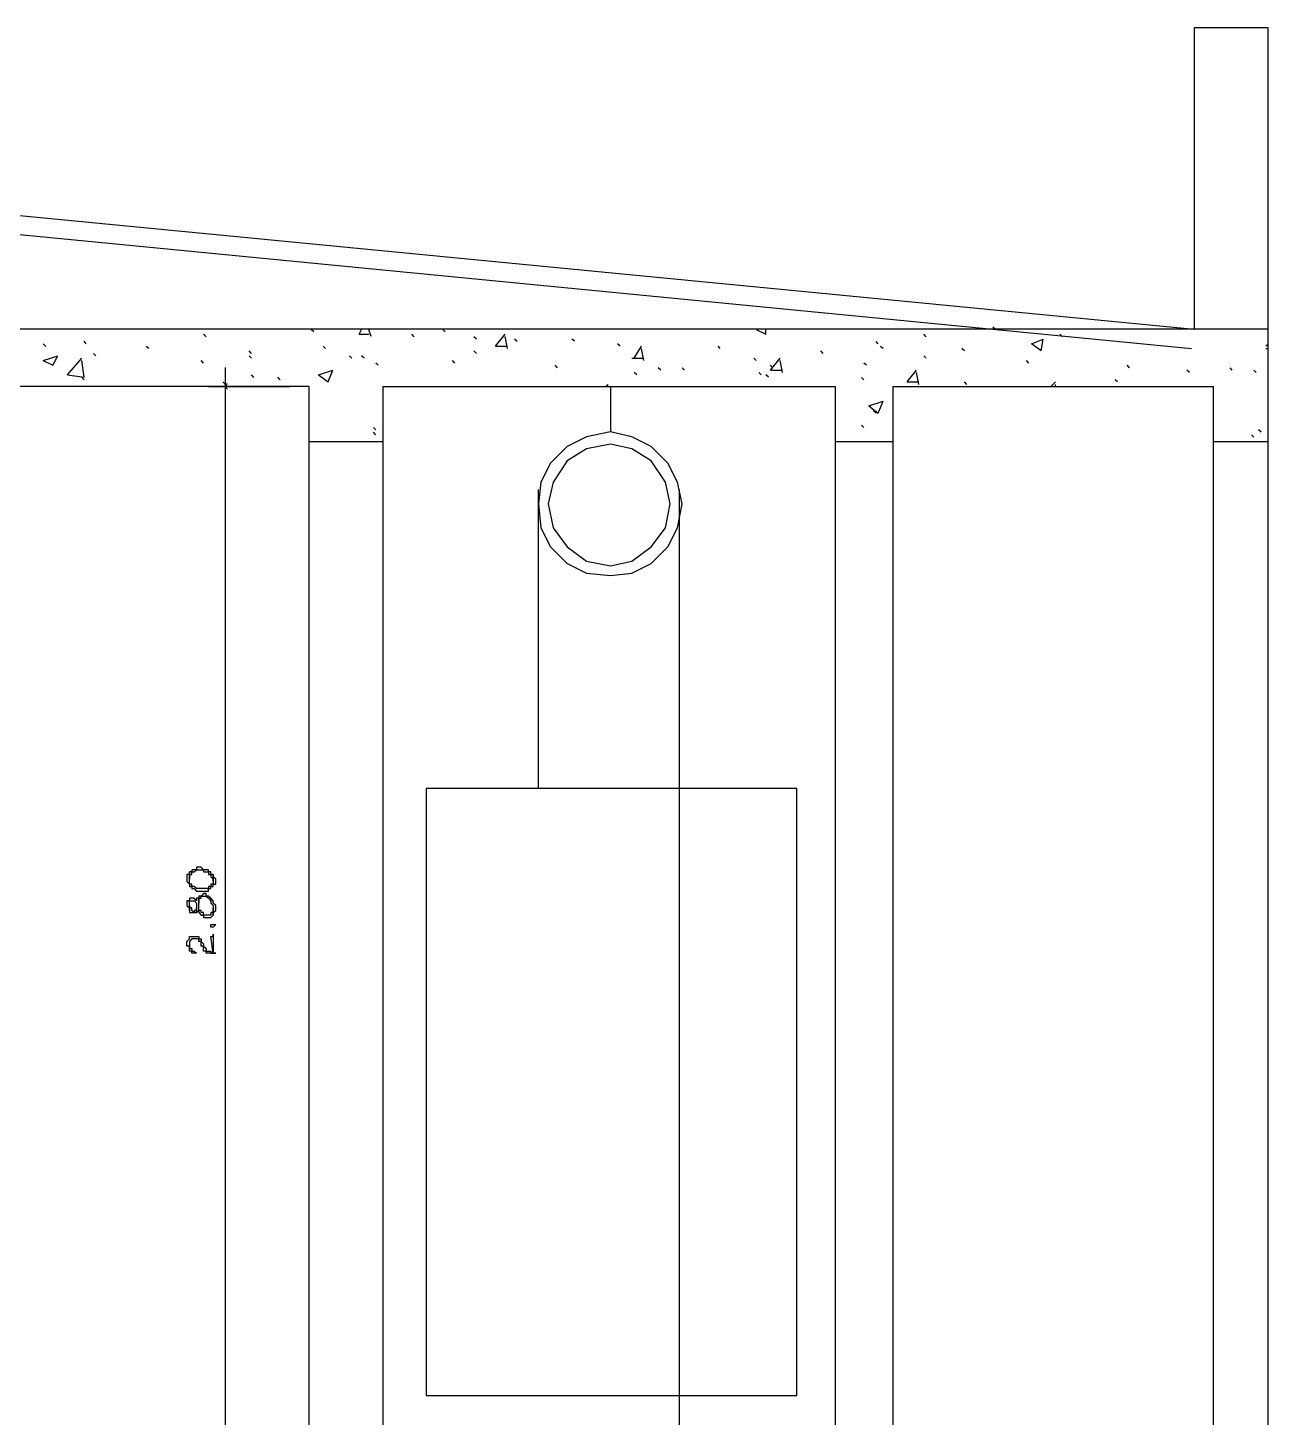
# Model space of a CAD drawing. Header units: millimetres. Extents: x -518.8 to -461.2, y 3.5 to 44.2.
# Drawn here: x -465.681 to -462.38, y 40.469 to 44.168 of the extents above; entities that cross this region are included whole.
import ezdxf

# ---------------------------------------------------------------- set-up
doc = ezdxf.new("R2010")
doc.units = ezdxf.units.MM
doc.header["$MEASUREMENT"] = 0
for name, color, linetype in [('10', 10, 'Continuous'), ('16', 16, 'Continuous'), ('5', 5, 'Continuous'), ('6', 6, 'Continuous'), ('MYSOLIDS', 7, 'Continuous')]:
    doc.layers.add(name, color=color, linetype=linetype)

msp = doc.modelspace()

# ---------------------------------------------------------------- linework, layer by layer
at = {"layer": '10'}
for points in [[(-462.5775, 43.3646), (-470.8534, 44.1661), (-470.8534, 44.1661), (-479.1233, 43.3646)], [(-470.8278, 44.1157), (-462.5842, 43.3135)], [(-464.7361, 43.2127), (-463.5324, 43.2127)], [(-463.5324, 43.2127), (-463.5324, 38.0939)], [(-463.3797, 43.2127), (-463.3797, 37.9473)], [(-463.3797, 43.2127), (-462.5271, 43.2127), (-462.5271, 37.5022)]]:
    msp.add_lwpolyline(points, dxfattribs=at)
at = {"layer": '16'}
for points in [[(-465.1557, 43.2631), (-465.1557, 40.3541)], [(-464.9842, 43.212), (-465.2008, 43.212)], [(-465.1557, 43.2188), (-465.1624, 43.2248)], [(-465.1496, 43.212), (-465.1557, 43.2188)], [(-465.1496, 43.2188), (-465.1496, 43.2188), (-465.1496, 43.2188), (-465.1557, 43.2188)], [(-465.1496, 43.206), (-465.1557, 43.212), (-465.1557, 43.212), (-465.1557, 43.212), (-465.1557, 43.206)]]:
    msp.add_lwpolyline(points, dxfattribs=at)
at = {"layer": '5'}
for points in [[(-462.3805, 37.3496), (-462.3805, 44.1676), (-462.5775, 44.1676), (-462.5775, 43.3654)], [(-462.3805, 43.3654), (-479.3203, 43.3654)], [(-464.9331, 43.2127), (-469.4466, 43.2127)], [(-464.9331, 43.2127), (-464.9331, 40.4052)], [(-464.7361, 43.2127), (-464.7361, 38.0939)], [(-464.9331, 43.0661), (-464.7361, 43.0661)], [(-463.5324, 43.0661), (-463.3797, 43.0661)], [(-462.5271, 43.0661), (-462.3805, 43.0661)]]:
    msp.add_lwpolyline(points, dxfattribs=at)
at = {"layer": '6'}
for points in [[(-465.2068, 43.3451), (-465.2136, 43.3518)], [(-464.9203, 43.3578), (-464.9271, 43.3646)], [(-464.7993, 43.3518), (-464.7933, 43.3646)], [(-464.7993, 43.3518), (-464.7737, 43.3518)], [(-464.7677, 43.3458), (-464.7737, 43.3646)], [(-464.6534, 43.3451), (-464.6594, 43.3518)], [(-464.5707, 43.3578), (-464.5767, 43.3646)], [(-464.4369, 43.3203), (-464.4113, 43.3518)], [(-463.7429, 43.3646), (-463.7173, 43.3518)], [(-463.7173, 43.3518), (-463.7173, 43.3646)], [(-463.291, 43.3451), (-463.297, 43.3518)], [(-463.106, 43.3646), (-463.1128, 43.3706)], [(-462.9278, 43.3451), (-462.9346, 43.3518)], [(-465.6331, 43.3195), (-465.6399, 43.3263)], [(-465.5256, 43.3263), (-465.5316, 43.333)], [(-465.3594, 43.3135), (-465.3662, 43.3195)], [(-464.8887, 43.3135), (-464.8948, 43.3203)], [(-464.4872, 43.3391), (-464.494, 43.3451)], [(-464.4369, 43.3203), (-464.4045, 43.3203)], [(-464.4045, 43.3135), (-464.4113, 43.3458)], [(-464.379, 43.3323), (-464.3857, 43.3391)], [(-464.2263, 43.333), (-464.2331, 43.3391)], [(-464.1053, 43.3203), (-464.1121, 43.3263)], [(-464.0677, 43.2879), (-464.0481, 43.3203)], [(-463.8384, 43.3135), (-463.8444, 43.3203)], [(-463.4181, 43.3263), (-463.4241, 43.3323)], [(-463.4053, 43.3135), (-463.4121, 43.3195)], [(-462.985, 43.3075), (-463.0105, 43.3263), (-463.0105, 43.3263), (-462.979, 43.3391)], [(-462.985, 43.3075), (-462.979, 43.3391)], [(-462.3865, 43.3203), (-462.3805, 43.3263)], [(-465.6399, 43.2819), (-465.6015, 43.2947)], [(-465.6399, 43.2819), (-465.6143, 43.2691)], [(-465.6143, 43.2691), (-465.6015, 43.2947)], [(-465.576, 43.2436), (-465.5376, 43.2879)], [(-465.5316, 43.2375), (-465.5376, 43.2819)], [(-465.5, 43.2947), (-465.506, 43.3007)], [(-465.2136, 43.2751), (-465.2196, 43.2819)], [(-465.0857, 43.3007), (-465.0925, 43.3075)], [(-465.0857, 43.2879), (-465.0925, 43.2947)], [(-464.8188, 43.2879), (-464.8248, 43.2947)], [(-464.7865, 43.2879), (-464.7933, 43.2947)], [(-464.5451, 43.2751), (-464.5511, 43.2819)], [(-464.4872, 43.3007), (-464.494, 43.3075)], [(-464.0737, 43.2879), (-464.0421, 43.2879)], [(-464.0421, 43.2819), (-464.0481, 43.3135)], [(-463.7429, 43.2819), (-463.7489, 43.2879)], [(-463.7045, 43.2563), (-463.679, 43.2879)], [(-463.673, 43.2503), (-463.679, 43.2819)], [(-463.5647, 43.3007), (-463.5707, 43.3075)], [(-463.291, 43.2879), (-463.297, 43.2947)], [(-463.1887, 43.3075), (-463.1955, 43.3135)], [(-463.0173, 43.2751), (-463.0233, 43.2819)], [(-462.3865, 43.3135), (-462.3805, 43.3135)], [(-465.576, 43.2436), (-465.5316, 43.2375)], [(-465.0797, 43.2368), (-465.0857, 43.2436)], [(-464.9075, 43.2436), (-464.8692, 43.2563)], [(-464.9075, 43.2436), (-464.882, 43.2248)], [(-464.882, 43.2248), (-464.8692, 43.2563)], [(-464.7489, 43.2691), (-464.7549, 43.2751)], [(-464.2714, 43.2624), (-464.2775, 43.2691)], [(-464.0609, 43.2436), (-464.0677, 43.2496)], [(-463.997, 43.2563), (-464.0038, 43.2624)], [(-463.9339, 43.2563), (-463.9399, 43.2624)], [(-463.7301, 43.2436), (-463.7361, 43.2496)], [(-463.7105, 43.2375), (-463.7173, 43.2436)], [(-463.6985, 43.2624), (-463.7045, 43.2691)], [(-463.7045, 43.2563), (-463.673, 43.2563)], [(-463.4496, 43.2691), (-463.4564, 43.2751)], [(-463.3414, 43.2248), (-463.3166, 43.2563)], [(-463.3098, 43.218), (-463.3166, 43.2503)], [(-462.7496, 43.2624), (-462.7557, 43.2691)], [(-462.5902, 43.2496), (-462.597, 43.2563)], [(-462.476, 43.2563), (-462.482, 43.2624)], [(-462.4121, 43.2496), (-462.4188, 43.2563)], [(-465.5316, 43.2308), (-465.5376, 43.2368)], [(-465.0098, 43.2308), (-465.0158, 43.2375)], [(-464.1436, 43.212), (-464.1376, 43.218)], [(-464.1376, 43.212), (-464.1376, 43.218)], [(-464.1308, 43.2127), (-464.1308, 43.0917)], [(-463.4564, 43.2308), (-463.4624, 43.2368)], [(-463.3414, 43.2248), (-463.3098, 43.2248)], [(-463.1827, 43.218), (-463.1887, 43.2248)], [(-462.9594, 43.212), (-462.9466, 43.2248)], [(-462.9466, 43.212), (-462.9466, 43.218)], [(-462.7812, 43.2248), (-462.788, 43.2308)], [(-463.4436, 43.1609), (-463.4053, 43.1736)], [(-463.4181, 43.1421), (-463.4053, 43.1736)], [(-463.4436, 43.1609), (-463.4181, 43.1421)], [(-463.4241, 43.1413), (-463.4308, 43.1481)], [(-464.7549, 43.0969), (-464.7617, 43.1037)], [(-463.4564, 43.1037), (-463.4624, 43.1097)], [(-462.3993, 43.0909), (-462.406, 43.0969)], [(-464.7549, 43.0842), (-464.7617, 43.0909)], [(-463.9399, 42.9007), (-463.9527, 42.9578), (-463.9782, 43.009), (-464.0226, 43.0533), (-464.0737, 43.0789), (-464.1308, 43.0917), (-464.1948, 43.0789), (-464.2459, 43.0533), (-464.2902, 43.009), (-464.3158, 42.9578), (-464.3218, 42.9007), (-464.3158, 42.8368), (-464.2902, 42.7857), (-464.2459, 42.7413), (-464.1948, 42.7157), (-464.1308, 42.7097), (-464.0737, 42.7157), (-464.0226, 42.7413), (-463.9782, 42.7857), (-463.9527, 42.8368), (-463.9399, 42.9007)], [(-463.9722, 42.9007), (-463.9842, 42.9578), (-464.0226, 43.015), (-464.0737, 43.0466), (-464.1308, 43.0594), (-464.1948, 43.0466), (-464.2459, 43.015), (-464.2835, 42.9578), (-464.2963, 42.9007), (-464.2835, 42.8368), (-464.2459, 42.7857), (-464.1948, 42.7473), (-464.1308, 42.7353), (-464.0737, 42.7473), (-464.0226, 42.7857), (-463.9842, 42.8368), (-463.9722, 42.9007)], [(-462.4188, 43.0782), (-462.4248, 43.0842)], [(-464.3218, 42.1428), (-464.3218, 42.9383)], [(-463.9466, 39.2466), (-463.9466, 42.9383)], [(-464.6211, 40.5263), (-463.6346, 40.5263), (-463.6346, 42.1428), (-464.6211, 42.1428), (-464.6211, 40.5263)]]:
    msp.add_lwpolyline(points, dxfattribs=at)
at = {"layer": 'MYSOLIDS'}
for points in [[(-465.2579, 41.9007), (-465.2579, 41.9007), (-465.2579, 41.8947), (-465.2579, 41.8947), (-465.2511, 41.8879), (-465.2511, 41.8879), (-465.2511, 41.8879), (-465.2511, 41.8819), (-465.2451, 41.8819), (-465.2451, 41.8759), (-465.2451, 41.8759), (-465.2384, 41.8759), (-465.2384, 41.8759), (-465.2324, 41.8691), (-465.2324, 41.8691), (-465.2324, 41.8691), (-465.2263, 41.8691), (-465.2263, 41.8691), (-465.2196, 41.8691), (-465.2196, 41.8691), (-465.2136, 41.8691), (-465.2136, 41.8691), (-465.2068, 41.8691), (-465.2068, 41.8691), (-465.2008, 41.8691), (-465.2008, 41.8759), (-465.194, 41.8759), (-465.194, 41.8759), (-465.194, 41.8759), (-465.194, 41.8819), (-465.188, 41.8819), (-465.188, 41.8819), (-465.188, 41.8879), (-465.188, 41.8879), (-465.1812, 41.8879), (-465.1812, 41.8947), (-465.1812, 41.8947), (-465.1812, 41.9007), (-465.1812, 41.9007), (-465.188, 41.9075), (-465.188, 41.9075), (-465.188, 41.9135), (-465.188, 41.8947), (-465.188, 41.8947), (-465.188, 41.8947), (-465.188, 41.8879), (-465.188, 41.8879), (-465.194, 41.8879), (-465.194, 41.8819), (-465.194, 41.8819), (-465.2008, 41.8819), (-465.2008, 41.8759), (-465.2068, 41.8759), (-465.2068, 41.8759), (-465.2136, 41.8759), (-465.2136, 41.8759), (-465.2196, 41.8759), (-465.2196, 41.8759), (-465.2196, 41.8759), (-465.2263, 41.8759), (-465.2263, 41.8759), (-465.2324, 41.8759), (-465.2324, 41.8759), (-465.2384, 41.8819), (-465.2384, 41.8819), (-465.2384, 41.8819), (-465.2451, 41.8819), (-465.2451, 41.8879), (-465.2451, 41.8879), (-465.2511, 41.8879), (-465.2511, 41.8947), (-465.2511, 41.8947), (-465.2511, 41.9007), (-465.2511, 41.9007), (-465.2511, 41.9203), (-465.2511, 41.9135), (-465.2579, 41.9135), (-465.2579, 41.9075), (-465.2579, 41.9075), (-465.2579, 41.9007), (-465.2579, 41.9007)], [(-465.2511, 41.9203), (-465.2511, 41.9007), (-465.2511, 41.9075), (-465.2511, 41.9075), (-465.2511, 41.9135), (-465.2451, 41.9135), (-465.2451, 41.9135), (-465.2451, 41.9203), (-465.2451, 41.9203), (-465.2384, 41.9203), (-465.2384, 41.9203), (-465.2324, 41.9263), (-465.2324, 41.9263), (-465.2263, 41.9263), (-465.2263, 41.9263), (-465.2263, 41.9263), (-465.2196, 41.9263), (-465.2196, 41.9263), (-465.2136, 41.9263), (-465.2136, 41.9203), (-465.2136, 41.9203), (-465.2068, 41.9203), (-465.2068, 41.9203), (-465.2008, 41.9203), (-465.2008, 41.9203), (-465.2008, 41.9135), (-465.194, 41.9135), (-465.194, 41.9075), (-465.194, 41.9075), (-465.194, 41.9075), (-465.188, 41.9007), (-465.188, 41.9007), (-465.188, 41.8947), (-465.188, 41.9135), (-465.188, 41.9135), (-465.194, 41.9135), (-465.194, 41.9203), (-465.194, 41.9203), (-465.2008, 41.9203), (-465.2008, 41.9263), (-465.2068, 41.9263), (-465.2068, 41.9263), (-465.2068, 41.9263), (-465.2136, 41.9263), (-465.2136, 41.9263), (-465.2196, 41.933), (-465.2196, 41.933), (-465.2263, 41.933), (-465.2263, 41.933), (-465.2324, 41.933), (-465.2324, 41.9263), (-465.2384, 41.9263), (-465.2384, 41.9263), (-465.2451, 41.9263), (-465.2451, 41.9263), (-465.2451, 41.9203), (-465.2451, 41.9203), (-465.2511, 41.9203), (-465.2511, 41.9203), (-465.2511, 41.9203)], [(-465.2579, 41.8375), (-465.2579, 41.8308), (-465.2579, 41.8308), (-465.2511, 41.8248), (-465.2511, 41.8248), (-465.2511, 41.818), (-465.2511, 41.8308), (-465.2511, 41.8375), (-465.2511, 41.8375), (-465.2511, 41.8436), (-465.2511, 41.8436), (-465.2451, 41.8436), (-465.2451, 41.8436), (-465.2451, 41.8436), (-465.2384, 41.8436), (-465.2384, 41.8436), (-465.2324, 41.8375), (-465.2324, 41.8375), (-465.2324, 41.8375), (-465.2324, 41.8308), (-465.2324, 41.8308), (-465.2324, 41.8248), (-465.2324, 41.812), (-465.2324, 41.812), (-465.2263, 41.818), (-465.2263, 41.818), (-465.2263, 41.818), (-465.2263, 41.812), (-465.2263, 41.812), (-465.2196, 41.8052), (-465.2196, 41.8052), (-465.2136, 41.8052), (-465.2136, 41.8052), (-465.2136, 41.7992), (-465.2068, 41.7992), (-465.2068, 41.7992), (-465.2008, 41.7992), (-465.2008, 41.7992), (-465.194, 41.7992), (-465.194, 41.7992), (-465.188, 41.8052), (-465.188, 41.8052), (-465.188, 41.8052), (-465.188, 41.8248), (-465.188, 41.818), (-465.188, 41.818), (-465.188, 41.812), (-465.188, 41.812), (-465.194, 41.812), (-465.194, 41.8052), (-465.194, 41.8052), (-465.2008, 41.8052), (-465.2008, 41.8052), (-465.2008, 41.8052), (-465.2068, 41.8052), (-465.2068, 41.8052), (-465.2136, 41.8052), (-465.2136, 41.8052), (-465.2136, 41.812), (-465.2196, 41.812), (-465.2196, 41.818), (-465.2196, 41.818), (-465.2263, 41.818), (-465.2263, 41.8248), (-465.2263, 41.8248), (-465.2263, 41.8248), (-465.2263, 41.8308), (-465.2263, 41.8308), (-465.2263, 41.8375), (-465.2263, 41.8503), (-465.2324, 41.8503), (-465.2324, 41.8436), (-465.2324, 41.8436), (-465.2324, 41.8436), (-465.2324, 41.8436), (-465.2384, 41.8503), (-465.2384, 41.8503), (-465.2384, 41.8503), (-465.2451, 41.8503), (-465.2451, 41.8503), (-465.2451, 41.8503), (-465.2511, 41.8503), (-465.2511, 41.8436), (-465.2511, 41.8436), (-465.2579, 41.8436), (-465.2579, 41.8375), (-465.2579, 41.8375), (-465.2579, 41.8375)], [(-465.2263, 41.8503), (-465.2263, 41.8375), (-465.2263, 41.8375), (-465.2263, 41.8436), (-465.2263, 41.8436), (-465.2263, 41.8503), (-465.2263, 41.8503), (-465.2196, 41.8503), (-465.2196, 41.8563), (-465.2136, 41.8563), (-465.2136, 41.8563), (-465.2068, 41.8563), (-465.2068, 41.8563), (-465.2008, 41.8503), (-465.2008, 41.8503), (-465.2008, 41.8503), (-465.2008, 41.8503), (-465.194, 41.8436), (-465.194, 41.8436), (-465.194, 41.8375), (-465.194, 41.8375), (-465.188, 41.8308), (-465.188, 41.8308), (-465.188, 41.8308), (-465.188, 41.8248), (-465.188, 41.8248), (-465.188, 41.8052), (-465.188, 41.812), (-465.188, 41.812), (-465.1812, 41.818), (-465.1812, 41.818), (-465.1812, 41.8248), (-465.1812, 41.8248), (-465.1812, 41.8248), (-465.1812, 41.8308), (-465.1812, 41.8308), (-465.188, 41.8375), (-465.188, 41.8375), (-465.188, 41.8375), (-465.188, 41.8436), (-465.188, 41.8436), (-465.194, 41.8503), (-465.194, 41.8503), (-465.194, 41.8503), (-465.194, 41.8503), (-465.2008, 41.8563), (-465.2008, 41.8563), (-465.2068, 41.8563), (-465.2068, 41.8563), (-465.2068, 41.8631), (-465.2136, 41.8631), (-465.2136, 41.8631), (-465.2196, 41.8563), (-465.2196, 41.8563), (-465.2196, 41.8563), (-465.2263, 41.8563), (-465.2263, 41.8503), (-465.2263, 41.8503), (-465.2263, 41.8503)], [(-465.2511, 41.818), (-465.2511, 41.818), (-465.2511, 41.812), (-465.2451, 41.812), (-465.2451, 41.812), (-465.2384, 41.812), (-465.2384, 41.812), (-465.2384, 41.812), (-465.2324, 41.812), (-465.2324, 41.812), (-465.2324, 41.8248), (-465.2324, 41.8248), (-465.2324, 41.818), (-465.2324, 41.818), (-465.2384, 41.818), (-465.2384, 41.812), (-465.2384, 41.812), (-465.2451, 41.818), (-465.2451, 41.818), (-465.2451, 41.818), (-465.2451, 41.8248), (-465.2511, 41.8248), (-465.2511, 41.8248), (-465.2511, 41.8308), (-465.2511, 41.8308), (-465.2511, 41.818), (-465.2511, 41.818)], [(-465.1812, 41.7804), (-465.188, 41.7736), (-465.188, 41.7736), (-465.188, 41.7736), (-465.188, 41.7736), (-465.194, 41.7736), (-465.194, 41.7736), (-465.194, 41.7804), (-465.194, 41.7804), (-465.194, 41.7804), (-465.194, 41.7804), (-465.194, 41.7804), (-465.188, 41.7804), (-465.188, 41.7804), (-465.188, 41.7804), (-465.188, 41.7804), (-465.1812, 41.7804), (-465.1812, 41.7804), (-465.1812, 41.7804), (-465.1812, 41.7804)], [(-465.188, 41.7037), (-465.194, 41.7481), (-465.188, 41.7481), (-465.188, 41.7481), (-465.188, 41.7548), (-465.188, 41.7548), (-465.188, 41.7481), (-465.188, 41.7481), (-465.188, 41.7481), (-465.188, 41.7481), (-465.188, 41.7037), (-465.1812, 41.7037), (-465.1812, 41.7037), (-465.1812, 41.7037), (-465.1812, 41.7037), (-465.188, 41.7037), (-465.188, 41.7037), (-465.188, 41.7037), (-465.188, 41.7037), (-465.194, 41.7037), (-465.194, 41.7037), (-465.2008, 41.7037), (-465.2008, 41.7037), (-465.2008, 41.7037), (-465.2068, 41.7037), (-465.2068, 41.7097), (-465.2068, 41.7097), (-465.2136, 41.7097), (-465.2136, 41.7097), (-465.2136, 41.7165), (-465.2136, 41.7165), (-465.2136, 41.7225), (-465.2196, 41.7225), (-465.2196, 41.7293), (-465.2196, 41.7293), (-465.2196, 41.7353), (-465.2263, 41.7353), (-465.2263, 41.7353), (-465.2263, 41.7353), (-465.2263, 41.7421), (-465.2324, 41.7421), (-465.2324, 41.7421), (-465.2384, 41.7421), (-465.2384, 41.7421), (-465.2384, 41.7421), (-465.2451, 41.7421), (-465.2451, 41.7421), (-465.2451, 41.7421), (-465.2511, 41.7353), (-465.2511, 41.7353), (-465.2511, 41.7293), (-465.2511, 41.7293), (-465.2511, 41.7225), (-465.2511, 41.7225), (-465.2511, 41.7165), (-465.2451, 41.7165), (-465.2451, 41.7165), (-465.2451, 41.7097), (-465.2451, 41.7097), (-465.2384, 41.7097), (-465.2384, 41.7097), (-465.2384, 41.7097), (-465.2324, 41.7037), (-465.2324, 41.7037), (-465.2324, 41.7037), (-465.2324, 41.7037), (-465.2384, 41.7037), (-465.2384, 41.7037), (-465.2384, 41.7037), (-465.2451, 41.7037), (-465.2451, 41.7037), (-465.2451, 41.7097), (-465.2451, 41.7097), (-465.2511, 41.7097), (-465.2511, 41.7165), (-465.2511, 41.7165), (-465.2511, 41.7165), (-465.2511, 41.7225), (-465.2579, 41.7225), (-465.2579, 41.7293), (-465.2579, 41.7293), (-465.2579, 41.7353), (-465.2579, 41.7353), (-465.2511, 41.7421), (-465.2511, 41.7421), (-465.2511, 41.7421), (-465.2511, 41.7421), (-465.2511, 41.7481), (-465.2451, 41.7481), (-465.2451, 41.7481), (-465.2384, 41.7481), (-465.2384, 41.7481), (-465.2324, 41.7481), (-465.2324, 41.7481), (-465.2324, 41.7481), (-465.2263, 41.7481), (-465.2263, 41.7421), (-465.2263, 41.7421), (-465.2196, 41.7421), (-465.2196, 41.7421), (-465.2196, 41.7353), (-465.2196, 41.7353), (-465.2136, 41.7293), (-465.2136, 41.7293), (-465.2136, 41.7225), (-465.2136, 41.7225), (-465.2068, 41.7165), (-465.2068, 41.7165), (-465.2068, 41.7097), (-465.2068, 41.7097), (-465.2008, 41.7097), (-465.2008, 41.7097), (-465.194, 41.7097), (-465.194, 41.7037), (-465.188, 41.7037), (-465.188, 41.7037), (-465.188, 41.7037), (-465.188, 41.7037)]]:
    msp.add_lwpolyline(points, dxfattribs=at)

doc.saveas('drawing.dxf')
